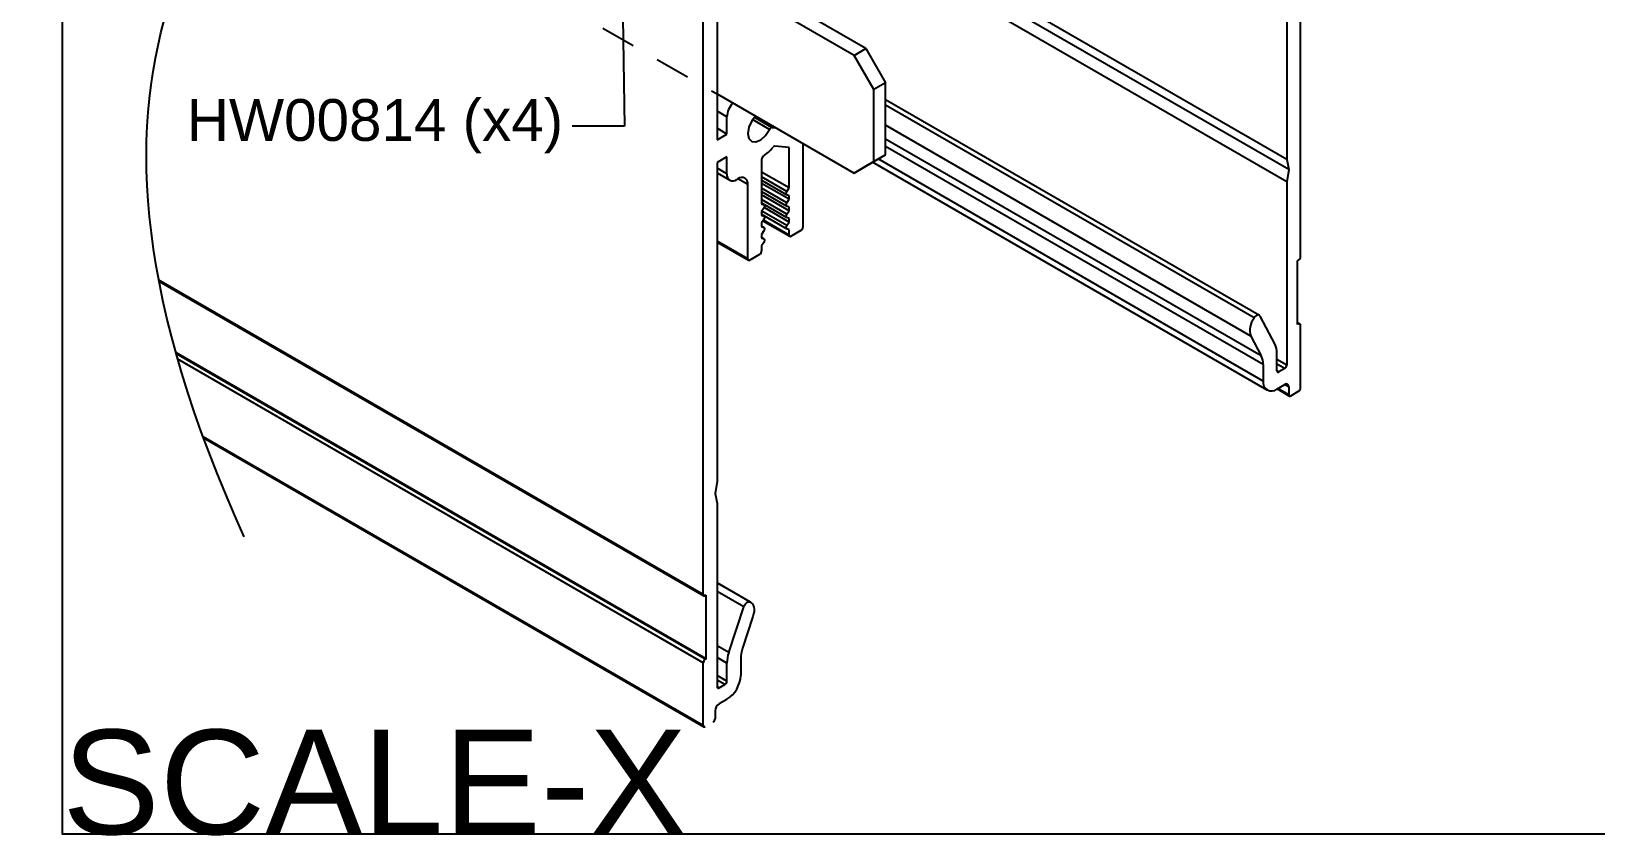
# Model space of a CAD drawing. Extents: x -0.1 to 11.3, y -13.9 to 0.
# Drawn here: x -0.11 to 5.5, y -13.95 to -11.06 of the extents above; entities that cross this region are included whole.
import ezdxf
from ezdxf import colors
from ezdxf.entities.mleader import LeaderData, LeaderLine
from ezdxf.math import Vec2, Vec3

# ---------------------------------------------------------------- set-up
doc = ezdxf.new("R2010")
doc.units = 0
doc.header["$LTSCALE"] = 0.5
doc.header["$MEASUREMENT"] = 0
doc.linetypes.add('HIDDEN', pattern=[0.375, 0.25, -0.125])
for name, color, linetype in [('Brackets', 181, 'CONTINUOUS'), ('Dimension', 10, 'CONTINUOUS'), ('FAB DWG', 221, 'CONTINUOUS'), ('Housing', 150, 'CONTINUOUS')]:
    doc.layers.add(name, color=color, linetype=linetype)
doc.layers.add('Text-Unprinted', color=131, linetype='CONTINUOUS', plot=False)
doc.styles.add('LSAD_Standard', font='arial.ttf')
doc.styles.get("Standard").update_dxf_attribs({"font": 'arial.ttf'})

msp = doc.modelspace()

# ---------------------------------------------------------------- linework, layer by layer
at = {"layer": 'Brackets', "linetype": 'Continuous', "lineweight": 25, "transparency": 16777216}
for p, q in [((2.8417, -11.1475), (2.382, -10.8822)), ((2.884, -11.1231), (2.4243, -10.8578)), ((2.8417, -11.1475), (2.884, -11.1231)), ((2.9124, -11.27), (2.8417, -11.1475)), ((2.884, -11.1231), (2.9547, -11.2456)), ((2.3501, -11.2859), (2.8417, -11.5697)), ((2.9547, -11.2456), (2.9124, -11.27)), ((2.9124, -11.5288), (2.9124, -11.27)), ((2.9547, -11.5044), (2.9547, -11.2456)), ((2.9547, -11.5044), (2.884, -11.5453)), ((2.9124, -11.5288), (2.9547, -11.5044)), ((2.8417, -11.5697), (2.9124, -11.5288)), ((2.884, -11.5453), (2.8417, -11.5697))]:
    msp.add_line(p, q, dxfattribs=at)
at = {"layer": 'Brackets', "linetype": 'HIDDEN', "lineweight": 25, "transparency": 16777216}
msp.add_line((1.7457, -10.9369), (2.3501, -11.2859), dxfattribs=at)
at = {"layer": 'Dimension', "transparency": 16777216}
msp.add_open_spline([(0.6529, -12.8753), (-0.1116, -11.1898), (1.1502, -9.8358), (2.4121, -8.4818), (1.6475, -6.7962)], degree=3, dxfattribs=at)
at = {"layer": 'Housing', "linetype": 'Continuous', "lineweight": 25, "transparency": 16777216}
for p, q in [((2.3501, -10.0335), (2.3501, -11.4502)), ((2.3006, -13.0824), (2.3006, -10.365)), ((4.3949, -10.6005), (4.3949, -11.521)), ((4.4446, -11.8707), (4.4446, -10.559)), ((4.3949, -11.521), (3.0024, -10.7173)), ((4.3949, -11.6014), (2.9327, -10.7575)), ((4.4019, -11.5572), (2.9745, -10.7334)), ((2.9547, -11.3057), (4.2966, -12.0802)), ((4.2776, -12.0901), (2.9547, -11.3266)), ((2.3854, -11.3685), (2.3501, -11.3481)), ((2.3854, -11.4298), (2.3854, -11.3685)), ((2.5381, -11.4134), (2.4771, -11.3781)), ((2.5472, -11.4061), (2.4837, -11.3694)), ((4.2661, -12.1553), (2.9547, -11.3983)), ((2.3854, -11.4298), (2.3501, -11.4093)), ((2.3501, -11.4502), (2.3854, -11.4298)), ((2.5472, -11.4061), (2.5603, -11.4073)), ((4.3036, -12.2264), (2.9547, -11.4479)), ((2.3854, -11.5114), (2.3502, -11.5318)), ((2.3854, -11.5726), (2.3854, -11.5114)), ((2.6089, -11.4776), (2.5579, -11.473)), ((2.6089, -11.6233), (2.6089, -11.4776)), ((2.6584, -11.4639), (2.6584, -11.7637)), ((4.3102, -12.2571), (2.9547, -11.4747)), ((2.3502, -11.5318), (2.3502, -12.6755)), ((2.3854, -11.5726), (2.3502, -11.5523)), ((2.5099, -11.5215), (2.5099, -11.6804)), ((2.6089, -11.6233), (2.5099, -11.5661)), ((4.3247, -12.3486), (2.9077, -11.5308)), ((4.3102, -12.3165), (2.9282, -11.5189)), ((4.3949, -11.521), (4.4019, -11.5572)), ((4.4019, -11.5572), (4.3949, -11.6014)), ((2.3502, -11.5692), (2.3958, -11.5955)), ((2.425, -11.5906), (2.4208, -11.5931)), ((2.4604, -11.611), (2.425, -11.5906)), ((2.4604, -11.878), (2.4604, -11.611)), ((2.601, -11.6355), (2.5099, -11.5829)), ((2.5099, -11.5954), (2.6006, -11.6478)), ((2.6089, -11.6641), (2.5099, -11.607)), ((2.601, -11.6763), (2.5099, -11.6237)), ((2.601, -11.6355), (2.6089, -11.6233)), ((4.3949, -11.6014), (4.3948, -12.2596)), ((2.5099, -11.6362), (2.6006, -11.6886)), ((2.6089, -11.7049), (2.5099, -11.6478)), ((2.601, -11.7171), (2.5099, -11.6645)), ((2.5099, -11.6771), (2.6006, -11.7294)), ((2.5182, -11.6837), (2.5099, -11.6789)), ((2.5178, -11.6835), (2.5099, -11.679)), ((2.5099, -11.6804), (2.5178, -11.6835)), ((2.6089, -11.6511), (2.601, -11.648)), ((2.601, -11.6763), (2.6089, -11.6641)), ((2.6089, -11.6641), (2.6089, -11.6511)), ((2.5178, -11.696), (2.5099, -11.7082)), ((2.5099, -11.7082), (2.5099, -11.7213)), ((2.5099, -11.7179), (2.6006, -11.7702)), ((2.5178, -11.7244), (2.5099, -11.7198)), ((2.5182, -11.7246), (2.5099, -11.7198)), ((2.5099, -11.7213), (2.5178, -11.7244)), ((2.601, -11.7579), (2.5112, -11.7061)), ((2.6089, -11.7458), (2.519, -11.6939)), ((2.6089, -11.6919), (2.601, -11.6888)), ((2.601, -11.7171), (2.6089, -11.7049)), ((2.6089, -11.7327), (2.601, -11.7296)), ((2.6089, -11.7049), (2.6089, -11.6919)), ((2.6089, -11.7458), (2.6089, -11.7327)), ((2.5178, -11.7369), (2.5099, -11.749)), ((2.5099, -11.749), (2.5099, -11.7621)), ((2.5182, -11.7654), (2.5099, -11.7606)), ((2.5178, -11.7652), (2.5099, -11.7606)), ((2.5099, -11.7621), (2.5178, -11.7652)), ((2.5178, -11.7777), (2.5099, -11.7899)), ((2.5099, -11.7899), (2.5099, -11.8029)), ((2.5148, -11.7414), (2.611, -11.7969)), ((2.6089, -11.7923), (2.5164, -11.7389)), ((2.601, -11.7579), (2.6089, -11.7458)), ((2.6089, -11.7735), (2.601, -11.7705)), ((2.6089, -11.7923), (2.6089, -11.7735)), ((2.6513, -11.776), (2.616, -11.7964)), ((2.4604, -11.878), (2.3502, -11.8144)), ((2.3502, -11.8178), (2.4625, -11.8826)), ((2.5182, -11.8062), (2.5099, -11.8014)), ((2.5178, -11.806), (2.5099, -11.8015)), ((2.5099, -11.8029), (2.5178, -11.806)), ((2.5178, -11.8185), (2.5099, -11.8307)), ((2.5099, -11.8307), (2.5099, -11.8495)), ((2.5028, -11.8617), (2.4675, -11.8821)), ((4.434, -11.885), (4.4375, -11.8829)), ((4.434, -12.1136), (4.434, -11.885)), ((2.3006, -13.0824), (0.346, -11.9541)), ((0.3467, -11.9579), (2.3027, -13.087)), ((4.3531, -12.1851), (4.2994, -12.0832)), ((4.434, -12.1062), (4.4425, -12.1111)), ((4.4375, -12.1116), (4.434, -12.1096)), ((4.4375, -12.1116), (4.434, -12.1136)), ((4.4446, -12.3411), (4.4446, -12.1157)), ((4.2661, -12.1553), (4.3036, -12.2264)), ((2.3112, -13.3131), (0.4072, -12.2139)), ((2.3077, -13.3151), (0.4086, -12.2188)), ((2.3006, -13.3274), (0.4141, -12.2383)), ((4.3597, -12.2798), (4.3597, -12.2158)), ((4.3948, -12.2596), (4.3597, -12.2393)), ((4.3102, -12.2571), (4.3102, -12.3165)), ((4.3877, -12.2718), (4.3597, -12.2557)), ((4.3668, -12.2839), (4.3597, -12.2798)), ((4.3877, -12.2718), (4.3668, -12.2839)), ((4.3597, -12.3451), (4.388, -12.3288)), ((4.4042, -12.3702), (4.3603, -12.3448)), ((4.4021, -12.3656), (4.3632, -12.3431)), ((4.4021, -12.337), (4.388, -12.3288)), ((4.4021, -12.337), (4.4021, -12.3656)), ((4.4092, -12.3697), (4.4375, -12.3533)), ((2.3006, -13.5528), (0.5051, -12.5163)), ((0.5067, -12.5205), (2.3027, -13.5573)), ((2.3502, -12.6755), (2.3432, -12.7198)), ((2.3432, -12.7198), (2.3502, -12.7559)), ((2.3502, -12.7559), (2.3504, -13.4138)), ((2.3112, -13.0845), (2.3077, -13.0865)), ((2.3112, -13.3131), (2.3112, -13.0845)), ((2.4706, -13.1105), (2.3503, -13.0411)), ((2.4675, -13.1091), (2.3503, -13.0414)), ((2.4457, -13.1274), (2.3503, -13.0723)), ((2.3921, -13.2912), (2.4457, -13.1274)), ((2.479, -13.161), (2.4416, -13.2753)), ((2.3921, -13.2912), (2.3503, -13.2671)), ((2.3006, -13.5528), (2.3006, -13.3274)), ((2.3077, -13.3151), (2.3112, -13.3131)), ((2.3854, -13.3296), (2.3503, -13.3093)), ((2.3854, -13.3935), (2.3854, -13.3296)), ((2.4349, -13.3137), (2.4349, -13.3731)), ((2.3854, -13.3935), (2.3504, -13.3733)), ((2.3784, -13.4058), (2.3504, -13.3896)), ((2.3574, -13.4179), (2.3504, -13.4138)), ((2.3574, -13.4179), (2.3784, -13.4058)), ((2.3854, -13.4589), (2.3572, -13.4752)), ((2.343, -13.4997), (2.343, -13.5283))]:
    msp.add_line(p, q, dxfattribs=at)
at = {"layer": 'Housing', "linetype": 'Continuous', "lineweight": 25, "transparency": 16777216, "flags": 128}
for points in [[(2.4875, -11.3652), (2.4744, -11.3823), (2.464, -11.405), (2.4604, -11.4273), (2.464, -11.4454), (2.4744, -11.4561), (2.4897, -11.4579), (2.5074, -11.4502), (2.5245, -11.4345), (2.5381, -11.4134), (2.5381, -11.4134)], [(2.601, -11.648), (2.6, -11.6473), (2.5992, -11.6462), (2.5987, -11.6448), (2.5985, -11.6432), (2.5987, -11.6413), (2.5992, -11.6393), (2.6, -11.6374), (2.601, -11.6355)], [(2.601, -11.6888), (2.6, -11.6881), (2.5992, -11.6871), (2.5987, -11.6857), (2.5985, -11.684), (2.5987, -11.6821), (2.5992, -11.6802), (2.6, -11.6782), (2.601, -11.6763)], [(2.5178, -11.6835), (2.5188, -11.6842), (2.5196, -11.6853), (2.5201, -11.6867), (2.5203, -11.6883), (2.5201, -11.6902), (2.5196, -11.6922), (2.5188, -11.6941), (2.5178, -11.696)], [(2.5178, -11.7244), (2.5188, -11.725), (2.5196, -11.7261), (2.5201, -11.7275), (2.5203, -11.7291), (2.5201, -11.731), (2.5196, -11.733), (2.5188, -11.735), (2.5178, -11.7369)], [(2.601, -11.7296), (2.6, -11.729), (2.5992, -11.7279), (2.5987, -11.7265), (2.5985, -11.7248), (2.5987, -11.723), (2.5992, -11.721), (2.6, -11.719), (2.601, -11.7171)], [(2.5178, -11.7652), (2.5188, -11.7658), (2.5196, -11.7669), (2.5201, -11.7683), (2.5203, -11.77), (2.5201, -11.7718), (2.5196, -11.7738), (2.5188, -11.7758), (2.5178, -11.7777)], [(2.601, -11.7705), (2.6, -11.7698), (2.5992, -11.7687), (2.5987, -11.7673), (2.5985, -11.7657), (2.5987, -11.7638), (2.5992, -11.7618), (2.6, -11.7598), (2.601, -11.7579)], [(2.5178, -11.806), (2.5188, -11.8067), (2.5196, -11.8077), (2.5201, -11.8091), (2.5203, -11.8108), (2.5201, -11.8127), (2.5196, -11.8146), (2.5188, -11.8166), (2.5178, -11.8185)], [(4.2994, -12.0832), (4.2977, -12.081), (4.2955, -12.0797), (4.2928, -12.0793), (4.2897, -12.0798), (4.2865, -12.0812), (4.2833, -12.0835), (4.2803, -12.0865), (4.2776, -12.0901)], [(2.4457, -13.1274), (2.4474, -13.1232), (2.4497, -13.1193), (2.4524, -13.1157), (2.4554, -13.1128), (2.4586, -13.1105), (2.4618, -13.1091), (2.4648, -13.1086), (2.4675, -13.1091)], [(2.4675, -13.1091), (2.4725, -13.1118), (2.4767, -13.1159), (2.4798, -13.1213), (2.4819, -13.1278), (2.4829, -13.1352), (2.4827, -13.1434), (2.4814, -13.152), (2.479, -13.161)]]:
    msp.add_lwpolyline(points, dxfattribs=at)
at = {"layer": 'Housing', "linetype": 'Continuous', "lineweight": 25, "transparency": 16777216}
for centre, radius, start, end in [((2.4627, -11.3722), 0.0774, 136.2439, 177.3017), ((2.5487, -11.4172), 0.0112, 97.4017, 160.0111), ((2.5255, -11.5223), 0.0156, 126.9071, 177.146), ((2.4017, -11.3535), 0.1937, 306.1966, 320.4388), ((2.5584, -11.482), 0.00894, 93.0592, 145.2989), ((2.407, -11.5761), 0.0218, 170.786, 309.2033), ((2.4388, -11.6075), 0.0218, 350.786, 129.2033), ((2.6132, -11.793), 0.00437, 170.786, 309.2033), ((2.643, -11.763), 0.0154, 302.6055, 357.3945), ((2.4647, -11.8787), 0.00437, 170.786, 309.2033), ((2.4945, -11.8488), 0.0154, 302.6055, 357.3945), ((4.4292, -11.87), 0.0154, 302.6023, 357.3977), ((4.3332, -12.1335), 0.0705, 142.0317, 197.9862), ((4.4402, -12.115), 0.00437, 350.7797, 129.185), ((4.2937, -12.214), 0.066, 358.4325, 25.9311), ((4.2442, -12.2553), 0.066, 358.4325, 25.9311), ((4.364, -12.2805), 0.00437, 170.7797, 309.185), ((4.3794, -12.2589), 0.0154, 302.6031, 357.3868), ((4.3404, -12.3214), 0.0306, 170.7797, 309.185), ((4.3935, -12.3356), 0.00874, 350.7797, 129.185), ((4.4292, -12.3404), 0.0154, 302.6023, 357.3977), ((4.4064, -12.3663), 0.00437, 170.7797, 309.185), ((2.3049, -13.0831), 0.00437, 170.786, 309.2033), ((2.5101, -13.3314), 0.1247, 161.2194, 179.1697), ((2.5596, -13.3155), 0.1247, 161.2194, 179.1697), ((2.3159, -13.3281), 0.0154, 122.6055, 177.3945), ((2.3547, -13.4145), 0.00437, 170.8119, 309.2075), ((2.3701, -13.3928), 0.0154, 302.6055, 357.3945), ((2.3275, -13.3682), 0.1076, 302.6055, 357.3945), ((2.3737, -13.5011), 0.0307, 122.6055, 177.3945), ((2.3277, -13.5276), 0.0154, 302.6055, 357.3945), ((2.3049, -13.5535), 0.00437, 170.786, 309.2033)]:
    msp.add_arc(centre, radius, start, end, dxfattribs=at)
at = {"layer": 'Text-Unprinted', "transparency": 16777216}
msp.add_lwpolyline([(0, 0), (11.3039, 0), (11.3039, -13.9431), (0, -13.9431)], close=True, dxfattribs=at)

# ---------------------------------------------------------------- texts
at = {"layer": 'Text-Unprinted', "ltscale": 0.5, "transparency": 16777216, "style": 'LSAD_Standard'}
msp.add_attdef('SCALE-X', (0, -13.9431), 'XEffectiveScaleFactor', height=0.375, dxfattribs=at)

# ---------------------------------------------------------------- leaders
at = {"layer": 'FAB DWG', "transparency": 16777216}
ml = msp.add_multileader_mtext('Standard', dxfattribs=at)
ml.set_content('HW00814 (x4)', color=256)
ml.set_leader_properties()
ml.build(insert=Vec2(0, 0))
ml.multileader.update_dxf_attribs({"dogleg_length": 0.36, "arrow_head_size": 0.15})
ctx = ml.context
ctx.base_point, ctx.char_height, ctx.arrow_head_size, ctx.landing_gap_size, ctx.plane_origin = Vec3(0.3238, -11.4013), 0.15, 0.15, 0.09, Vec3(2.8356, -11.6423)
notes = []
notes.append((ctx, [(1, (1, 1, 0), (2.0181, -11.4013), (-1, 0), 0.1877, [(0, [(1.9995, -10.2644)], 0, [])])]))
ctx.mtext.insert, ctx.mtext.width, ctx.mtext.defined_height, ctx.mtext.flow_direction = Vec3(0.4467, -11.3044), 2.307685, 0.426, 5
for ctx, leaders in notes:
    for number, flags, end, landing, length, lines in leaders:
        leader = LeaderData()
        leader.index, (leader.has_last_leader_line, leader.has_dogleg_vector, leader.attachment_direction) = number, flags
        leader.last_leader_point, leader.dogleg_vector, leader.dogleg_length = Vec3(end), Vec3(landing), length
        for number, points, colour, breaks in lines:
            line = LeaderLine()
            line.index, line.vertices, line.color, line.breaks = number, Vec3.list(points), colors.encode_raw_color(colour), breaks
            leader.lines.append(line)
        ctx.leaders.append(leader)

doc.saveas('drawing.dxf')
